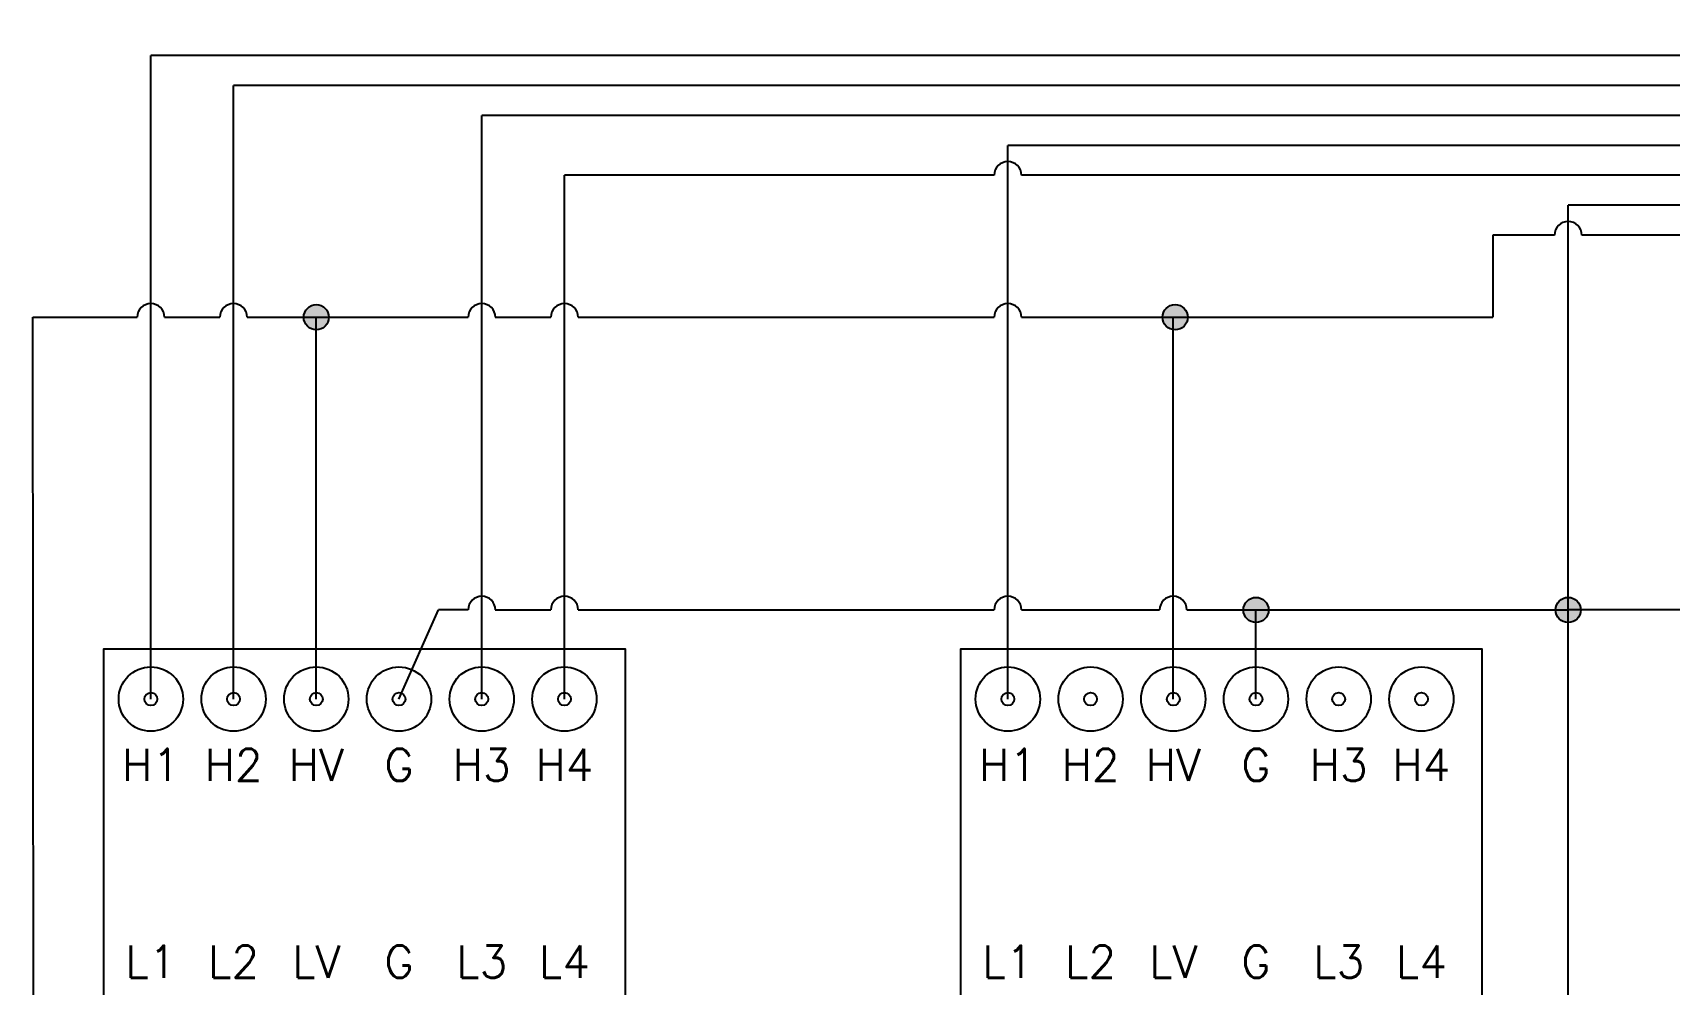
# Model space of a CAD drawing. Header units: inches. Extents: x -0.2 to 10.5, y 0 to 8.
# Drawn here: x 2.075 to 4.618, y 3.842 to 5.321 of the extents above; entities that cross this region are included whole.
import ezdxf

# ---------------------------------------------------------------- set-up
doc = ezdxf.new("R2010")
doc.units = ezdxf.units.IN
doc.header["$LTSCALE"] = 0.75
doc.header["$MEASUREMENT"] = 0
doc.styles.add('Roman', font='romans')
pattern_1 = [(0, (-23.6017, -8.8698), (6.375, 3), [1.5, -1.25, 1.75, -0.75, 2.25, -1]), (0, (-22.1017, -8.7448), (6.375, 3), [1.25, -4.75, 1, -1.5]), (0, (-19.1017, -9.0573), (6.375, 3), [0.75, -7.75]), (90, (-23.6017, -8.8698), (-2.125, 3), [2.875, -9.125]), (90, (-22.1017, -8.8698), (-2.125, 3), [2.8125, -9.1875]), (90, (-20.8517, -8.8698), (-2.125, 3), [2.625, -9.375]), (90, (-19.1017, -9.0573), (-2.125, 3), [2.875, -9.125]), (90, (-18.3517, -9.0573), (-2.125, 3), [2.875, -9.125]), (90, (-16.1017, -8.8698), (-2.125, 3), [2.75, -9.25])]

msp = doc.modelspace()

# ---------------------------------------------------------------- hatches: boundary and pattern name
h = msp.add_hatch()
h.set_pattern_fill('AR-RSHKE', color=256, scale=0.25)
h.set_pattern_definition(pattern_1)
h.paths.add_polyline_path([(4.9264, 4.3313, 1), (4.9064, 4.3313, 1)])
h.paths.add_polyline_path([(5.0264, 4.3313, 1), (5.0064, 4.3313, 1)])
h.paths.add_polyline_path([(5.1264, 4.3313, 1), (5.1064, 4.3313, 1)])
h.paths.add_polyline_path([(5.2264, 4.3313, 1), (5.2064, 4.3313, 1)])
h.paths.add_polyline_path([(5.3264, 4.3313, 1), (5.3064, 4.3313, 1)])
h.paths.add_polyline_path([(5.3063, 4.6313, 1), (5.3263, 4.6313, 1)])
h.paths.add_polyline_path([(5.2263, 4.6313, 1), (5.2063, 4.6313, 1)])
h.paths.add_polyline_path([(5.1263, 4.6313, 1), (5.1063, 4.6313, 1)])
h.paths.add_polyline_path([(5.0263, 4.6313, 1), (5.0063, 4.6313, 1)])
h.paths.add_polyline_path([(5.0262, 4.9313, 1), (5.0062, 4.9313, 1)])
h.paths.add_polyline_path([(5.1062, 4.9313, 1), (5.1262, 4.9313, 1)])
h.paths.add_polyline_path([(5.2262, 4.9313, 1), (5.2062, 4.9313, 1)])
h.paths.add_polyline_path([(5.3262, 4.9313, 1), (5.3062, 4.9313, 1)])
h.paths.add_polyline_path([(5.2431, 5.5185, 1), (5.3431, 5.5185, 1)])
h.paths.add_polyline_path([(5.3431, 3.7433, 1), (5.2431, 3.7433, 1)])
h.paths.add_polyline_path([(3.6712, 3.7433, 1), (3.5712, 3.7433, 1)])
h = msp.add_hatch()
h.set_pattern_fill('AR-RSHKE', color=256, scale=0.25)
h.set_pattern_definition(pattern_1)
h.paths.add_polyline_path([(3.6737, 5.4307, 1), (3.7237, 5.4307, 1)])
h.paths.add_polyline_path([(3.6737, 5.2726, 1), (3.7237, 5.2726, 1)])
h = msp.add_hatch(color=256)
h.dxf.hatch_style = 1
h.paths.add_polyline_path([(2.5352, 4.8788, 1), (2.496, 4.8788, 1)])
h = msp.add_hatch(color=256)
h.dxf.hatch_style = 1
h.paths.add_polyline_path([(3.8696, 4.8788, 1), (3.8305, 4.8788, 1)])
h = msp.add_hatch()
h.set_pattern_fill('AR-RSHKE', color=256, scale=0.25)
h.set_pattern_definition(pattern_1)
h.paths.add_polyline_path([(3.8961, 4.6313, 1), (3.8761, 4.6313, 1)])
h.paths.add_polyline_path([(3.7961, 4.6313, 1), (3.7761, 4.6313, 1)])
h.paths.add_polyline_path([(3.6961, 4.6313, 1), (3.6761, 4.6313, 1)])
h.paths.add_polyline_path([(3.5961, 4.6313, 1), (3.5761, 4.6313, 1)])
h.paths.add_polyline_path([(3.9759, 4.3313, 1), (3.9959, 4.3313, 1)])
h.paths.add_polyline_path([(3.8959, 4.3313, 1), (3.8759, 4.3313, 1)])
h.paths.add_polyline_path([(3.7959, 4.3313, 1), (3.7759, 4.3313, 1)])
h.paths.add_polyline_path([(3.6959, 4.3313, 1), (3.6759, 4.3313, 1)])
h.paths.add_polyline_path([(3.5959, 4.3313, 1), (3.5759, 4.3313, 1)])
h.paths.add_polyline_path([(3.9758, 4.0312, 1), (3.9958, 4.0312, 1)])
h.paths.add_polyline_path([(3.8758, 4.0312, 1), (3.8958, 4.0312, 1)])
h.paths.add_polyline_path([(3.7758, 4.0312, 1), (3.7958, 4.0312, 1)])
h.paths.add_polyline_path([(3.6758, 4.0312, 1), (3.6958, 4.0312, 1)])
h.paths.add_polyline_path([(3.5958, 4.0312, 1), (3.5758, 4.0312, 1)])
h.paths.add_polyline_path([(5.3266, 4.0312, 1), (5.3066, 4.0312, 1)])
h.paths.add_polyline_path([(5.2266, 4.0312, 1), (5.2066, 4.0312, 1)])
h.paths.add_polyline_path([(5.1266, 4.0312, 1), (5.1066, 4.0312, 1)])
h.paths.add_polyline_path([(5.0266, 4.0312, 1), (5.0066, 4.0312, 1)])
h.paths.add_polyline_path([(4.9266, 4.0312, 1), (4.9066, 4.0312, 1)])
h = msp.add_hatch(color=256)
h.dxf.hatch_style = 1
h.paths.add_polyline_path([(3.9562, 4.4239, 1), (3.9954, 4.4239, 1)])
h = msp.add_hatch(color=256)
h.dxf.hatch_style = 1
h.paths.add_polyline_path([(4.4413, 4.4239, 1), (4.4805, 4.4239, 1)])
h = msp.add_hatch()
h.set_pattern_fill('AR-RSHKE', color=256, scale=0.25, angle=180)
h.set_pattern_definition([(180, (31.5312, 15.2654), (-6.375, -3), [1.5, -1.25, 1.75, -0.75, 2.25, -1]), (180, (30.0312, 15.1404), (-6.375, -3), [1.25, -4.75, 1, -1.5]), (180, (27.0312, 15.453), (-6.375, -3), [0.75, -7.75]), (270, (31.5312, 15.2654), (2.125, -3), [2.875, -9.125]), (270, (30.0312, 15.2654), (2.125, -3), [2.8125, -9.1875]), (270, (28.7812, 15.2654), (2.125, -3), [2.625, -9.375]), (270, (27.0312, 15.453), (2.125, -3), [2.875, -9.125]), (270, (26.2812, 15.453), (2.125, -3), [2.875, -9.125]), (270, (24.0312, 15.2654), (2.125, -3), [2.75, -9.25])])
h.paths.add_polyline_path([(3.938, 4.3061, 1), (4.038, 4.3061, 1)])

# ---------------------------------------------------------------- linework, layer by layer
for p, q in [((5.1015, 5.2855), (2.2585, 5.2855)), ((2.2585, 4.2854), (2.2585, 5.2855)), ((5.1015, 5.239), (2.387, 5.239)), ((2.387, 4.2854), (2.387, 5.239)), ((5.1015, 5.1925), (2.7727, 5.1925)), ((2.7727, 4.2854), (2.7727, 5.1925)), ((5.1015, 5.146), (3.5902, 5.146)), ((3.5902, 4.2854), (3.5902, 5.146)), ((2.9012, 4.2854), (2.9012, 5.0995)), ((3.569, 5.0995), (2.9012, 5.0995)), ((5.1015, 5.0995), (3.6113, 5.0995)), ((4.4609, 3.0759), (4.4609, 5.053)), ((5.1248, 5.053), (4.4609, 5.053)), ((4.344, 5.0065), (4.344, 4.8788)), ((4.4398, 5.0065), (4.344, 5.0065)), ((5.1248, 5.0065), (4.4821, 5.0065)), ((2.0769, 3.1402), (2.075, 4.8788)), ((2.075, 4.8788), (2.2373, 4.8788)), ((2.2797, 4.8788), (2.3659, 4.8788)), ((2.4082, 4.8788), (2.7515, 4.8788)), ((2.5156, 4.2854), (2.5156, 4.8788)), ((2.7938, 4.8788), (2.88, 4.8788)), ((2.9223, 4.8788), (3.569, 4.8788)), ((3.6113, 4.8788), (4.344, 4.8788)), ((3.8473, 4.2854), (3.8473, 4.8788)), ((2.6441, 4.2854), (2.7057, 4.4239)), ((2.7515, 4.4239), (2.7057, 4.4239)), ((2.7938, 4.4239), (2.88, 4.4239)), ((2.9223, 4.4239), (3.569, 4.4239)), ((3.6113, 4.4239), (3.8261, 4.4239)), ((3.8684, 4.4239), (4.4609, 4.4239)), ((3.9758, 4.2854), (3.9758, 4.4239)), ((6.6749, 4.4239), (4.4609, 4.4239))]:
    msp.add_line(p, q)
for points in [[(2.9953, 3.7159), (2.1854, 3.7159), (2.1854, 4.3633), (2.9953, 4.3633)], [(4.327, 3.7159), (3.517, 3.7159), (3.517, 4.3633), (4.327, 4.3633)]]:
    msp.add_lwpolyline(points, close=True)
for centre, radius in [((2.5156, 4.8788), 0.0196), ((3.8501, 4.8788), 0.0196), ((3.9758, 4.4239), 0.0196), ((4.4609, 4.4239), 0.0196), ((2.2585, 4.2854), 0.05), ((2.387, 4.2854), 0.05), ((2.5156, 4.2854), 0.05), ((2.6441, 4.2854), 0.05), ((2.7727, 4.2854), 0.05), ((2.9012, 4.2854), 0.05), ((3.5902, 4.2854), 0.05), ((3.7187, 4.2854), 0.05), ((3.8473, 4.2854), 0.05), ((3.9758, 4.2854), 0.05), ((4.1043, 4.2854), 0.05), ((4.2329, 4.2854), 0.05), ((2.2585, 4.2854), 0.01), ((2.387, 4.2854), 0.01), ((2.5156, 4.2854), 0.01), ((2.6441, 4.2854), 0.01), ((2.7727, 4.2854), 0.01), ((2.9012, 4.2854), 0.01), ((3.5902, 4.2854), 0.01), ((3.7187, 4.2854), 0.01), ((3.8473, 4.2854), 0.01), ((3.9758, 4.2854), 0.01), ((4.1043, 4.2854), 0.01), ((4.2329, 4.2854), 0.01)]:
    msp.add_circle(centre, radius)
for centre in [(3.5902, 5.0995), (4.4609, 5.0065), (2.2585, 4.8788), (2.387, 4.8788), (2.7727, 4.8788), (2.9012, 4.8788), (3.5902, 4.8788), (2.7727, 4.4239), (2.9012, 4.4239), (3.5902, 4.4239), (3.8473, 4.4239)]:
    msp.add_arc(centre, 0.0212, 0, 180)

# ---------------------------------------------------------------- texts
at = {"char_height": 0.05, "attachment_point": 5, "style": 'Roman'}
for s, insert in [('H1', (2.2585, 4.1831)), ('H2', (2.387, 4.1831)), ('HV', (2.5156, 4.1831)), ('G', (2.6441, 4.1831)), ('H3', (2.7727, 4.1831)), ('H4', (2.9012, 4.1831)), ('H1', (3.5902, 4.1831)), ('H2', (3.7187, 4.1831)), ('HV', (3.8473, 4.1831)), ('G', (3.9758, 4.1831)), ('H3', (4.1043, 4.1831)), ('H4', (4.2329, 4.1831)), ('L1', (2.2585, 3.8774)), ('L2', (2.387, 3.8774)), ('LV', (2.5156, 3.8774)), ('G', (2.6441, 3.8774)), ('L3', (2.7727, 3.8774)), ('L4', (2.9012, 3.8774)), ('L1', (3.5902, 3.8774)), ('L2', (3.7187, 3.8774)), ('LV', (3.8473, 3.8774)), ('G', (3.9758, 3.8774)), ('L3', (4.1043, 3.8774)), ('L4', (4.2329, 3.8774))]:
    msp.add_mtext_dynamic_manual_height_columns(s, width=0.257271, gutter_width=0.25, heights=[0.0957], dxfattribs=dict(at, insert=insert))

doc.saveas('drawing.dxf')
